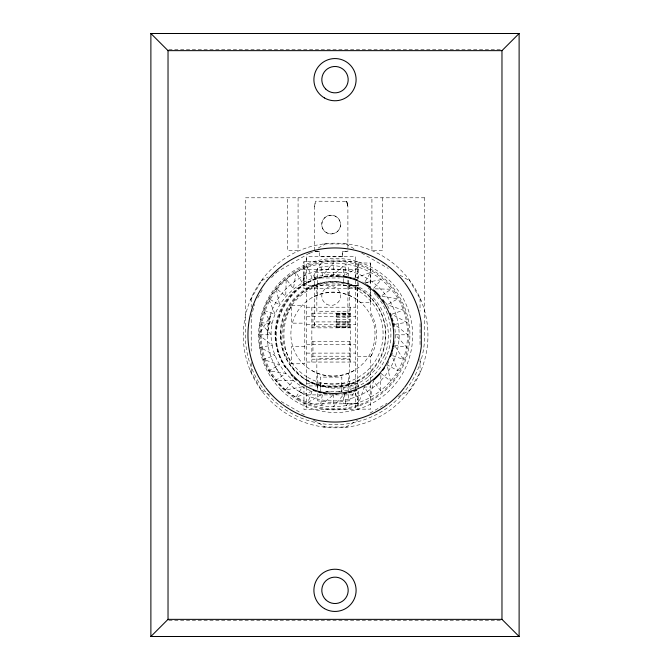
<?xml version="1.0" encoding="UTF-8"?>
<svg xmlns="http://www.w3.org/2000/svg" width="670" height="670" viewBox="0 0 670 670"><rect width="100%" height="100%" fill="white"/><g stroke="black" fill="none" stroke-linecap="round" stroke-linejoin="round"><path stroke-width="0.5" stroke-dasharray="3.35 2.51" d="M314.397 326.181L314.397 321.91L347.897 321.91L347.897 326.181L314.397 326.181L314.397 277.966L315.31 272.69L346.993 272.69L347.747 277.087M314.397 250.454L314.397 206.461L315.553 201.193L346.7 201.293L347.897 206.569L346.7 201.285M317.647 393.6L317.647 400.828L332.948 402.838L348.249 400.828L348.249 393.6M317.647 389.479L317.647 372.972M317.647 295.361L317.647 267.506L332.948 265.488L348.249 267.506L348.249 276.785M319.607 251.501L314.397 251.484L319.657 251.417L319.607 256.778L342.563 256.769L342.563 251.493L347.897 251.501L347.897 206.469L346.683 201.201L347.897 206.486M320.419 391.699L320.419 377.093L341.834 377.093L341.834 391.699L325.511 391.707M342.613 256.702L342.613 251.417L347.889 251.426M348.249 392.612L348.249 372.972M348.249 295.361L348.249 277.774M357.546 287.321L357.546 302.572L370.736 302.572L370.736 289.356M357.546 280.177L357.546 263.009L370.736 263.009L370.736 282.531L363.634 282.531M358.316 282.715L358.316 288.686L303.929 288.695L303.979 272.765M306.609 258.243L306.592 409.504M380.887 375.409L380.51 390.56C349.908 415.4 300.822 410.861 275.655 380.376C249.759 351.264 255.077 302.329 286.191 279.047C316.784 254.206 365.879 258.746 391.046 289.222C416.933 318.342 411.615 367.277 380.51 390.56L373.282 380.786L370.619 397.193L364.405 386.791L358.844 402.494L355.301 393.097M392.695 355.678L403.399 359.438L394.529 345.226L395.467 334.799L394.529 324.372L393.508 320.704M270.194 316.248L267.28 334.799L270.194 316.248L258.804 334.799L272.171 345.226C276.082 366.322 291.969 384.111 312.103 391.213L307.848 402.494L322.563 393.927M322.379 394.906L320.402 405.744L333.35 394.831L337.27 394.504M314.397 206.569L315.578 201.285M251.216 317.27L254.466 304.381M384.446 355.477C395.576 329.071 382.026 296.324 355.485 285.529M392.486 352.579L391.724 355.334L397.905 370.82L387.151 364.815L386.021 366.373M393.508 348.903L394.27 346.147M354.949 277.447L358.844 267.104L345.862 274.666M388.809 361.373L387.151 364.815L390.451 381.104L380.937 373.391M257.732 297.983L263.26 288.058M370.736 380.711L370.736 356.39L372.486 353.257M353.559 393.03L346.29 405.744L344.137 393.927L333.35 406.841L333.35 394.831L329.422 394.504M384.446 355.46L377.461 367.579L367.587 377.461M250.463 299.842L262.59 279.013M408.658 391.967L420.793 371.138M358.316 278.787L358.316 261.677L306.559 261.685L306.609 256.685L355.678 256.677L355.678 277.606M271.509 277.64L276.526 272.472M261.56 280.789L268.184 276.961M275.948 272.481L310.126 252.749M318.216 248.076L325.411 243.922M314.515 285.529C287.991 296.349 274.415 329.071 285.554 355.477M367.587 377.445C348.743 391.774 321.265 391.749 302.413 377.445M345.837 427.066L357.646 420.249M370.041 413.089L387.21 403.181M398.541 396.632L409.688 390.2M359.304 379.815C343.074 388.826 322.823 388.818 306.592 379.815A52.712 52.712 0 0 1 306.592 288.519C322.823 279.507 343.074 279.507 359.304 288.519M353.978 370.594C341.03 377.788 324.866 377.788 311.91 370.594A42.068 42.068 0 0 1 311.91 297.731C324.866 290.546 341.03 290.546 353.978 297.731M355.536 278.033L370.619 272.414L364.405 282.807L362.621 282.003M312.103 391.213L296.073 397.193L302.287 386.791L285.428 389.99L293.418 380.786L275.655 380.376L285.755 373.391L268.787 370.82L279.549 364.815L263.293 359.438L274.968 355.334L259.935 347.311L272.171 345.226C263.737 304.867 304.632 267.405 344.137 275.68L346.29 263.854L333.35 274.767L333.35 262.757L322.563 275.68L320.402 263.854L312.103 278.385L307.848 267.104L302.287 282.807L296.073 272.414L293.418 288.812L286.191 279.047L285.755 296.207L276.241 288.494L279.549 304.783L268.787 298.778L274.968 314.264L263.293 310.16L272.171 324.372L259.935 322.287L271.224 334.799L258.804 334.799M391.724 314.264L403.399 310.16L387.151 304.783L385.451 302.446M309.197 253.285L316.081 251.325M314.515 285.546L328.015 281.911L341.985 281.911L355.485 285.546M394.529 324.372L406.765 322.287L392.612 314.741M168.798 49.329L501.202 49.329M358.316 269.482L303.979 269.491M339.648 276.107C291.944 270.705 257.816 328.484 285.822 367.545M339.606 276.651C292.329 271.316 258.503 328.56 286.266 367.277M314.397 277.966L339.522 277.966M357.546 285.286L343.308 285.286L343.308 278.335M358.316 285.73L303.979 285.738L303.92 261.685L303.929 288.695M291.601 305.738L304.791 305.738L304.791 363.776L291.601 363.776A58.583 58.583 0 0 1 291.601 305.738L291.601 323.149L304.791 323.149M306.567 307.212L355.686 307.203M311.902 313.166L350.41 313.192M336.692 313.418L349.355 313.418M336.692 313.627L349.355 313.627M336.692 314.18L350.41 314.18M336.692 314.557L349.355 314.557M336.692 315.897L349.355 315.897M306.575 316.307L355.686 316.29M336.692 317.547L349.355 317.547M336.7 319.406L349.355 319.397M336.7 321.332L349.355 321.332M336.7 322.613L349.355 322.613M336.7 323.2L349.355 323.2M306.575 324.716L355.686 324.699M336.7 324.891L349.355 324.883M336.7 326.282L349.363 326.273M336.7 327.27L349.363 327.27M336.7 327.655L349.363 327.647M311.902 327.848L350.418 327.839M311.902 341.558L350.418 341.549M306.575 344.673L355.695 344.656M304.791 346.365L291.601 346.365L291.601 363.776M306.584 353.115L355.695 353.098M311.91 356.222L350.418 356.214M357.546 356.39L370.736 356.39M311.86 359.195L350.418 359.187M306.584 362.051L355.695 362.043M306.584 383.81L358.341 383.793L358.341 387.377M309.121 385.937L358.341 385.92M363.634 386.984L370.736 386.984M356.532 387.972L343.308 387.972L343.308 392.771M306.592 394.89L343.166 394.881M344.213 394.881L355.703 394.881M357.546 403.667L343.308 403.667L343.308 394.772M303.954 403.843L358.341 403.826M168.798 620.671L501.202 620.671M303.92 261.685L306.617 261.685M323.92 243.914L348.015 244.006M323.233 426.974L347.336 427.066M394.529 345.226L406.765 347.311L395.467 334.799L407.896 334.799L395.308 324.992M352.696 277.891L354.597 278.385M299.431 391.573L304.172 394.169M345.971 243.997L354.405 248.863M361.649 253.051L388.282 268.427M399.931 275.152L409.822 280.864M261.426 390.124L269.709 394.906M281.199 401.531L305.495 415.559M313.594 420.232L325.285 426.983M367.637 284.993L364.405 282.807L381.264 279.616L373.282 288.812L391.046 289.222L380.937 296.207L397.905 298.778L387.151 304.783L390.057 310.821M302.413 377.461L292.539 367.562L285.554 355.46M291.216 373.718L293.385 375.895M290.085 373.316L293.008 376.239M275.487 367.085L278.678 372.319M409.077 279.558L421.053 300.478M250.203 370.502L262.171 391.422M358.341 391.104L358.341 409.487L303.954 409.504L303.946 383.81M355.678 280.47L355.703 389.069M355.703 392.963L355.711 409.496M350.41 307.203L350.418 362.043M349.355 313.158L349.363 327.839M349.363 341.549L349.363 356.214M336.692 313.166L336.7 327.839M312.957 313.166L312.957 327.848M312.957 341.558L312.965 356.222M311.843 307.212L311.86 362.051M420.04 298.703L420.04 311.165M420.04 323.627L420.04 345.511M420.04 358.802L420.04 372.436M382.478 197.801L382.478 250.555L371.925 250.555L371.925 197.801M370.736 263.009L370.736 287.321M370.736 289.85L370.736 312.865A44.203 44.203 0 0 1 370.736 356.649M370.736 384.831L370.736 409.144L357.546 409.144L357.546 391.975M357.546 281.903L357.546 387.754M349.556 285.261L349.556 311.24L316.843 311.24L316.843 285.261M349.556 384.697L349.556 358.718L316.843 358.718L316.843 384.697M347.897 280.052L347.897 326.181M343.308 269.566L343.308 276.526M341.834 384.396L341.834 391.707M320.419 384.396L320.419 389.706M317.647 384.396L317.647 389.53M298.075 197.801L298.075 250.555L287.522 250.555L287.522 197.801M251.216 298.552L251.216 307.095M251.216 319.322L251.216 351.105M251.216 362.537L251.216 372.277M306.592 379.815A52.712 52.712 0 0 0 385.66 334.163A52.712 52.712 0 0 0 306.592 288.519M311.91 370.594A42.068 42.068 0 0 0 375.016 334.163A42.068 42.068 0 0 0 311.91 297.731M376.892 296.282A57.938 57.938 0 0 1 335.703 391.958M329.665 391.925A57.938 57.938 0 0 1 325.628 391.548M293.242 376.239A57.938 57.938 0 0 1 290.411 373.391M285.931 367.889A57.938 57.938 0 0 1 339.322 276.492M368.081 287.983A57.938 57.938 0 0 1 371.23 290.562M374.161 293.326A57.938 57.938 0 0 1 376.222 295.52M293.385 377.352A59.379 59.379 0 0 1 289.842 373.55M285.495 367.788A59.379 59.379 0 0 1 339.673 275.805M319.573 284.13L306.877 289.39A52.645 52.645 0 0 0 306.877 380.568C323.091 389.563 343.316 389.563 359.522 380.568A52.645 52.645 0 0 0 359.522 289.39L346.826 284.13L333.199 282.338L319.573 284.13M424.688 197.801L245.312 197.801L245.312 334.966A89.688 89.688 0 0 0 335 424.654A89.688 89.688 0 0 0 424.688 334.966L424.688 197.801M297.547 399.839A74.914 74.914 0 0 0 409.914 334.966A74.914 74.914 0 0 0 297.547 270.085A74.914 74.914 0 0 0 297.547 399.839M326.458 304.138A9.388 9.388 0 0 0 340.544 296.006A9.388 9.388 0 0 0 326.458 287.874A9.388 9.388 0 0 0 326.458 304.138M326.206 232.49A9.388 9.388 0 0 0 340.536 224.802A9.388 9.388 0 0 0 326.709 216.234A9.388 9.388 0 0 0 326.206 232.49M324.707 231.435A9.388 9.388 0 0 0 340.285 226.762A9.388 9.388 0 0 0 328.451 215.606A9.388 9.388 0 0 0 324.707 231.435M300.227 392.084A65.945 65.945 0 0 0 399.144 334.975A65.945 65.945 0 0 0 300.227 277.866A65.945 65.945 0 0 0 300.227 392.084M307.697 377.352A50.116 50.116 0 0 0 383.098 334.338A50.116 50.116 0 0 0 308.141 290.546A50.116 50.116 0 0 0 307.697 377.352M279.156 408.524A92.326 92.326 0 0 0 427.117 347.881A92.326 92.326 0 0 0 300.612 250.061A92.326 92.326 0 0 0 279.156 408.524M281.166 389.957A77.025 77.025 0 0 0 410.023 355.427A77.025 77.025 0 0 0 315.687 261.091A77.025 77.025 0 0 0 281.166 389.957M298.075 398.96A73.859 73.859 0 0 0 408.859 335A73.859 73.859 0 0 0 298.075 271.04A73.859 73.859 0 0 0 298.075 398.96"/><path stroke-width="1" d="M519.116 636.5L501.972 619.356L501.972 50.644L519.116 33.5L150.884 33.5L150.884 636.5L519.116 636.5L519.116 33.5M150.884 636.5L168.028 619.356L168.028 50.644L150.884 33.5M168.028 50.644L501.972 50.644M339.606 276.66C378.316 278.352 404.647 322.186 389.362 357.52C374.781 394.781 321.567 406.322 294.105 376.615M168.028 619.356L501.972 619.356M290.487 372.997L286.777 368.165M404.68 387.176A87.05 87.05 0 0 0 421.304 346.365L421.304 323.635A87.05 87.05 0 0 0 404.68 282.824M404.06 387.989A87.05 87.05 0 0 1 387.989 404.06M387.176 404.68A87.05 87.05 0 0 1 282.824 404.68M282.011 404.06A87.05 87.05 0 0 1 265.94 387.989M265.32 387.176A87.05 87.05 0 0 1 265.32 282.824M265.94 282.011A87.05 87.05 0 0 1 282.011 265.94M282.824 265.32A87.05 87.05 0 0 1 387.176 265.32M387.989 265.94A87.05 87.05 0 0 1 404.06 282.011M393.726 343.769A59.379 59.379 0 0 1 393.19 346.826M392.737 348.852A59.379 59.379 0 0 1 391.933 351.876M391.305 353.852A59.379 59.379 0 0 1 390.241 356.767M384.505 367.788A59.379 59.379 0 0 1 382.729 370.326M380.158 373.55A59.379 59.379 0 0 1 373.55 380.158M370.326 382.729A59.379 59.379 0 0 1 367.788 384.505M356.767 390.241A59.379 59.379 0 0 1 353.852 391.305M351.876 391.933A59.379 59.379 0 0 1 348.852 392.737M346.826 393.19A59.379 59.379 0 0 1 343.769 393.726M326.231 393.726A59.379 59.379 0 0 1 323.175 393.19M321.148 392.737A59.379 59.379 0 0 1 318.124 391.933M316.148 391.305A59.379 59.379 0 0 1 313.233 390.241M302.212 384.505A59.379 59.379 0 0 1 299.674 382.729M296.45 380.158A59.379 59.379 0 0 1 294.13 378.073M343.769 276.274A59.379 59.379 0 0 1 346.826 276.81M348.852 277.263A59.379 59.379 0 0 1 351.876 278.067M353.852 278.695A59.379 59.379 0 0 1 356.767 279.759M367.788 285.495A59.379 59.379 0 0 1 370.326 287.271M373.55 289.842A59.379 59.379 0 0 1 380.158 296.45M382.729 299.674A59.379 59.379 0 0 1 384.505 302.212M390.241 313.233A59.379 59.379 0 0 1 391.305 316.148M391.933 318.124A59.379 59.379 0 0 1 392.737 321.148M393.19 323.175A59.379 59.379 0 0 1 393.726 326.231M325.67 88.984A13.191 13.191 0 0 0 347.738 83.072A13.191 13.191 0 0 0 331.583 66.925A13.191 13.191 0 0 0 325.67 88.984M325.67 599.667A13.191 13.191 0 0 0 347.738 593.754A13.191 13.191 0 0 0 331.583 577.599A13.191 13.191 0 0 0 325.67 599.667M324.447 97.937A21.105 21.105 0 0 0 356.105 79.663A21.105 21.105 0 0 0 324.447 61.389A21.105 21.105 0 0 0 324.447 97.937M324.447 608.611A21.105 21.105 0 0 0 356.105 590.337A21.105 21.105 0 0 0 324.447 572.063A21.105 21.105 0 0 0 324.447 608.611"/></g></svg>
